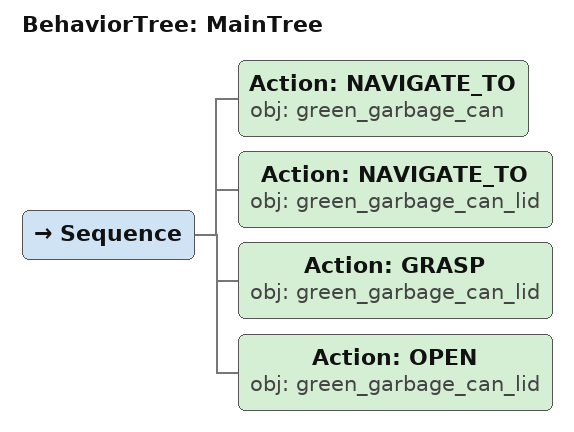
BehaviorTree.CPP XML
<root main_tree_to_execute="MainTree">
  <BehaviorTree ID="MainTree">
    <Sequence>
      <!-- Navigate to green_garbage_can -->
      <Action ID="NAVIGATE_TO" obj="green_garbage_can"/>
      <!-- Navigate to green_garbage_can_lid -->
      <Action ID="NAVIGATE_TO" obj="green_garbage_can_lid"/>
      <!-- Grasp green_garbage_can_lid -->
      <Action ID="GRASP" obj="green_garbage_can_lid"/>
      <!-- Open green_garbage_can_lid -->
      <Action ID="OPEN" obj="green_garbage_can_lid"/>
    </Sequence>
  </BehaviorTree>
</root>
